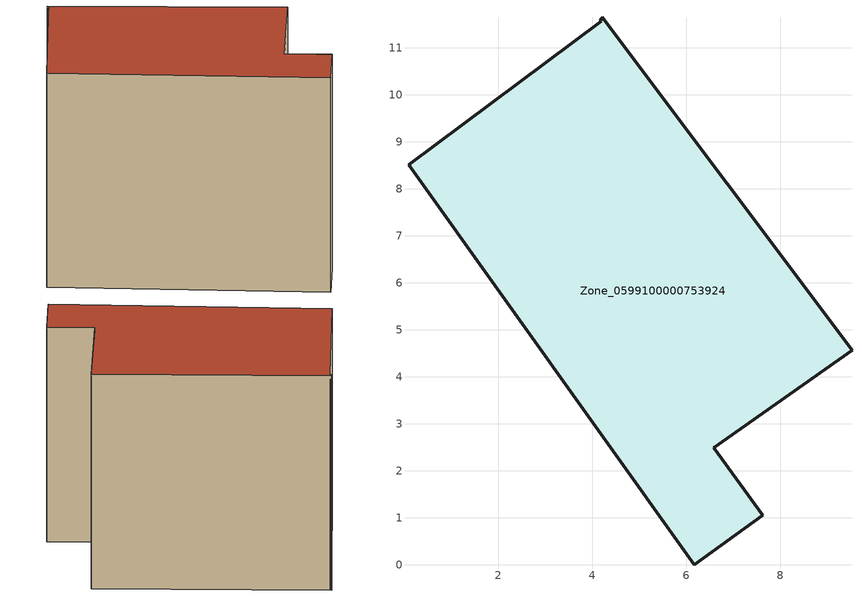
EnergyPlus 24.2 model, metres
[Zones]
Zone_0599100000753924
 floor ground (C_G): 6.58,2.49 7.63,1.05 6.17,0 0.09,8.52 4.2,11.57 4.17,11.61 4.22,11.65 9.53,4.57 z0
 wall outside (C_F): 0.09,8.52 6.17,0 7.63,1.05 6.58,2.49 9.53,4.57 4.22,11.65 4.17,11.61 4.2,11.57 0.09,8.52 z0:8.97
 roof outside (C_R): 9.53,4.57 4.22,11.65 4.17,11.61 4.2,11.57 0.09,8.52 6.17,0 7.63,1.05 6.58,2.49 z8.97
[BUILDING]
Pand.0599100000753924: North Axis=0; Terrain=City; Loads Convergence Tolerance Value=0.04; Temperature Convergence Tolerance Value=0.4; Solar Distribution=FullExterior; Maximum Number of Warmup Days=25; Minimum Number of Warmup Days=1
[Site:Location]
Rotterdam.The.Hague.AP_ZH_NLD Design_Conditions: Latitude=51.96; Longitude=4.45; Time Zone=1; Elevation=-4.5
[SITE:GROUNDTEMPERATURE:BUILDINGSURFACE]
18, 18, 18, 18, 18, 18, 18, 18, 18, 18, 18, 18
[MATERIAL] Thermal Absorptance=0.9; Solar Absorptance=0.7; Visible Absorptance=0.7
Name | Roughness | Thickness | Conductivity | Density | Specific Heat
G.TI.2006-2014 | MediumSmooth | 0.15 | 0.06 | 540 | 1210
F.TI.2006-2014 | Rough | 0.3 | 0.12 | 1920 | 840
R.TI.2006-2014 | MediumRough | 0.2 | 0.08 | 1500 | 1000
[CONSTRUCTION]
C_G: G.TI.2006-2014
C_F: F.TI.2006-2014
C_R: R.TI.2006-2014
[ZONE]
Zone_0599100000753924: Type=1; Multiplier=1; Ceiling Height=Autocalculate; Volume=Autocalculate; Floor Area=autocalculate; Part of Total Floor Area=Yes
[ZONEINFILTRATION:DESIGNFLOWRATE]
Infil_Zone_0599100000753924: Zone or ZoneList or Space or SpaceList=Zone_0599100000753924; Schedule=AlwaysOn; Design Flow Rate Calculation Method=Flow/Area; Flow Rate per Floor Area=0.0015; Constant Term Coefficient=1; Temperature Term Coefficient=0; Velocity Term Coefficient=0; Velocity Squared Term Coefficient=0
[HVACTEMPLATE:ZONE:IDEALLOADSAIRSYSTEM]
Zone_0599100000753924: Maximum Heating Supply Air Temperature=50; Minimum Cooling Supply Air Temperature=13; Maximum Heating Supply Air Humidity Ratio=0.0156; Minimum Cooling Supply Air Humidity Ratio=0.0077; Heating Limit=NoLimit; Cooling Limit=NoLimit; Dehumidification Control Type=ConstantSensibleHeatRatio; Cooling Sensible Heat Ratio=0.7; Dehumidification Setpoint=60; Humidification Control Type=None; Humidification Setpoint=30; Outdoor Air Method=None; Outdoor Air Flow Rate per Person=0.00944; Outdoor Air Flow Rate per Zone Floor Area=0; Outdoor Air Flow Rate per Zone=0; Demand Controlled Ventilation Type=None; Outdoor Air Economizer Type=NoEconomizer; Heat Recovery Type=None; Sensible Heat Recovery Effectiveness=0.7; Latent Heat Recovery Effectiveness=0.65
[ZONECONTROL:THERMOSTAT]
ThermostatControl_Zone_0599100000753924: Zone or ZoneList=Zone_0599100000753924; Control Type Schedule=DualSetpointControlType; Control 1=Thermostat_Zone_0599100000753924; Temperature Difference Between Cutout And Setpoint=0
[THERMOSTATSETPOINT:DUALSETPOINT]
Thermostat_Zone_0599100000753924: Heating Setpoint Temperature Schedule=HeatingSetpoint_Zone_0599100000753924; Cooling Setpoint Temperature Schedule=CoolingSetpoint_Zone_0599100000753924
[SCHEDULE:COMPACT]
HeatingSetpoint_Zone_0599100000753924: Through: 12/31, For: AllDays, Until: 24:00, 21
CoolingSetpoint_Zone_0599100000753924: Through: 12/31, For: AllDays, Until: 24:00, 24
DualSetpointControlType: Through: 12/31, For: AllDays, Until: 24:00, 4
AlwaysOn: Through: 12/31, For: AllDays, Until: 24:00, 1
